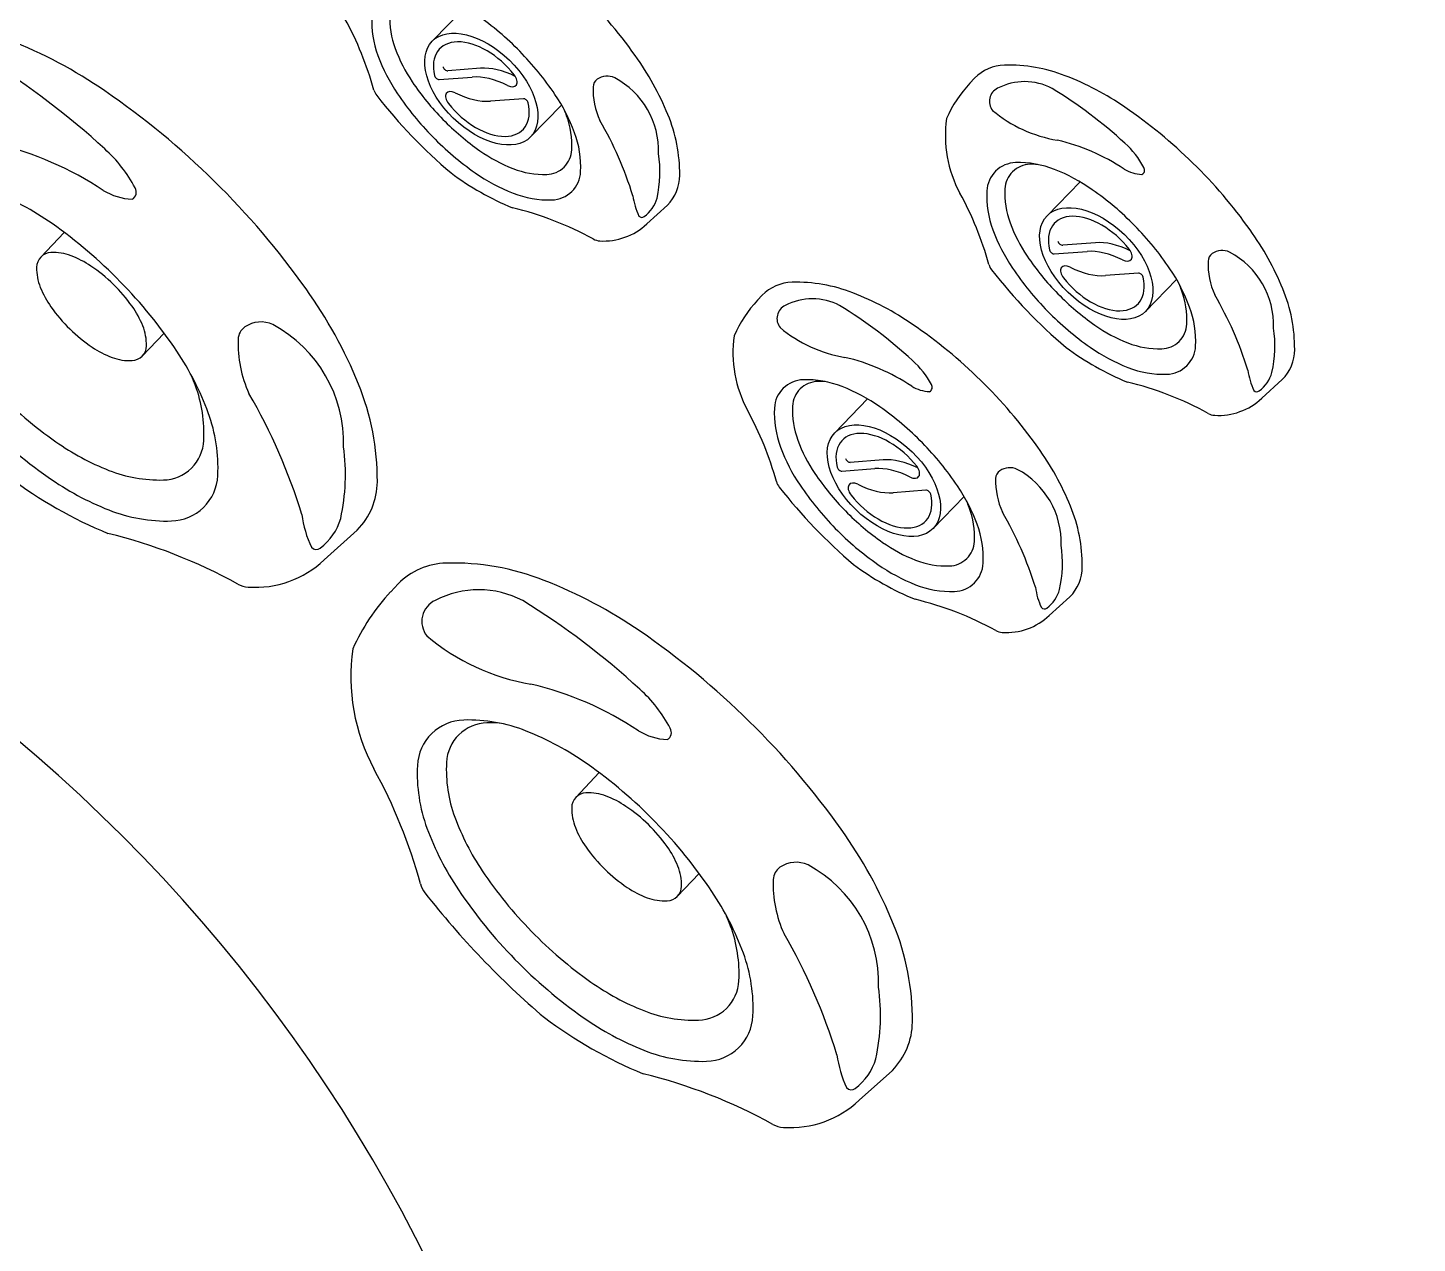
# Model space of a CAD drawing. Extents: x 941 to 1034, y 781 to 934.
# Drawn here: x 1012.34 to 1021.56, y 865.57 to 873.63 of the extents above; entities that cross this region are included whole.
import ezdxf

# ---------------------------------------------------------------- set-up
doc = ezdxf.new("R2010")
doc.units = 0
doc.header["$MEASUREMENT"] = 0
for name, color, linetype in [('1', 4, 'Continuous'), ('CL', 8, 'Continuous'), ('DIM', 3, 'Continuous')]:
    doc.layers.add(name, color=color, linetype=linetype)

# ---------------------------------------------------------------- blocks, each defined once
blk = doc.blocks.new('JET-HSS-Standard')
at = {"layer": '1', "color": 2}
for p, q in [((0.9838, 2.3), (1.2802, 2.2819)), ((1.1624, 0.474), (0.9524, 0.4719)), ((1.1661, -0.4662), (0.9409, -0.4712)), ((0.9838, -2.3), (1.0564, -2.2984))]:
    blk.add_line(p, q, dxfattribs=at)
blk.add_lwpolyline([(0.9838, 2.3, 0.194738), (0.6622, 2.1698, 0.099647), (0.2882, 1.6263, 0.057272), (0.0823, 0.9358, 0.043868), (0, 0, 0.043868), (0.0823, -0.9358, 0.057272), (0.2882, -1.6263, 0.099647), (0.6622, -2.1698, 0.194738), (0.9838, -2.3, 0.194738)], format="xyb", dxfattribs=at)
for points in [[(1.5358, -1.4446, 0.188918), (1.7526, -1.3645, 0.101146), (2.0048, -1.0271, 0.059435), (2.1497, -0.5916, 0.045845), (2.2156, -0.0012, 0.045845), (2.1728, 0.5914, 0.059435), (2.0448, 1.0322, 0.101146), (1.806, 1.3791, 0.188918), (1.5924, 1.4676, 0.188918), (1.3756, 1.3875, 0.101146), (1.1234, 1.0501, 0.059435), (0.9784, 0.6147, 0.045845), (0.9126, 0.0242, 0.045845), (0.9554, -0.5684, 0.059435), (1.0834, -1.0092, 0.101146), (1.3222, -1.3561, 0.188918)], [(1.1661, -0.4662, 0.191184), (1.234, -0.439, 0.100578), (1.3118, -0.328, 0.058587), (1.3545, -0.1865, 0.045064), (1.371, 0.0047, 0.045064), (1.353, 0.1957, 0.058587), (1.3091, 0.3369, 0.100578), (1.2305, 0.4473, 0.191184), (1.1624, 0.474, 0.191184), (1.0945, 0.4467, 0.100578), (1.0168, 0.3357, 0.058587), (0.9741, 0.1942, 0.045064), (0.9576, 0.0031, 0.045064), (0.9756, -0.188, 0.058587), (1.0195, -0.3291, 0.100578), (1.098, -0.4395, 0.191184)]]:
    blk.add_lwpolyline(points, format="xyb", close=True, dxfattribs=at)
at = {"layer": '1', "color": 3}
for points in [[(1.414, -1.311, 0.188918), (1.603, -1.2411, 0.101146), (1.8228, -0.9471, 0.059435), (1.9491, -0.5676, 0.045845), (2.0065, -0.0529, 0.045845), (1.9692, 0.4635, 0.059435), (1.8577, 0.8477, 0.101146), (1.6495, 1.1501, 0.188918), (1.4634, 1.2272, 0.188918), (1.2744, 1.1574, 0.101146), (1.0546, 0.8633, 0.010554), (1.0256, 0.7982, 0.045845)], [(1.1723, -1.1755, 0.021992), (1.2279, -1.2338, 0.188918), (1.414, -1.311, 0.188918)]]:
    blk.add_lwpolyline(points, format="xyb", dxfattribs=at)
for centre, radius, start, end in [((1.1834, 1.8467), 0.3663, 80.8518, 118.96247), ((1.7243, 1.0252), 1.349, 122.16897, 142.43552), ((0.568, 2.4306), 0.7597, 322.26635, 339.39398), ((1.2353, 2.1649), 0.0439, 357.83411, 81.7245), ((4.5622, 0.1322), 3.857, 151.61636, 164.66232), ((1.2583, 1.1951), 0.8888, 132.7569, 196.30256), ((0.0948, 1.4386), 0.8007, 312.57537, 339.05229), ((0.5826, 1.0083), 0.1881, 199.47515, 259.1487), ((0.5666, 0.925), 0.1033, 259.1487, 312.57537), ((1.2874, -0.6249), 0.9307, 162.29877, 182.61808), ((0.4531, -0.3553), 0.0541, 73.58712, 165.66265), ((0.1602, -0.5755), 0.411, 13.29258, 41.4318), ((2.7308, -0.0601), 2.211, 190.97373, 211.20979), ((5.4173, -0.4995), 5.0624, 181.90158, 192.94063), ((-0.3427, -2.0335), 1.4433, 4.40009, 34.99068), ((1.0851, -1.4508), 0.6287, 196.86234, 251.90472), ((0.9429, -1.9029), 0.1548, 249.9578, 352.6608)]:
    blk.add_arc(centre, radius, start, end, dxfattribs=at)
at = {"layer": '1', "color": 2}
for centre, radius, start, end in [((1.2541, 1.6133), 0.6691, 40.77565, 87.75995), ((1.6337, 1.9407), 0.1679, 15.68498, 40.77565), ((5.1745, 2.9349), 3.5099, 195.68498, 210.81775), ((-0.6516, -0.0012), 3.0334, 7.77612, 22.03331), ((-3.2837, 0.004), 5.6521, 352.47286, 4.11212), ((2.1532, -0.7145), 0.1679, 329.90404, 352.47286), ((5.3779, -2.5834), 3.5592, 149.90404, 163.18483), ((0.7289, -1.1667), 1.3009, 306.49977, 342.69061), ((1.0257, -0.9378), 1.361, 271.29259, 290.51727)]:
    blk.add_arc(centre, radius, start, end, dxfattribs=at)
blk = doc.blocks.new('MIDJET')
at = {"layer": '1', "color": 2}
for p, q in [((-0.807, 1.2298), (-0.8379, 1.197)), ((1.234, -0.7703), (1.0971, -0.8939))]:
    blk.add_line(p, q, dxfattribs=at)
at = {"layer": '1', "color": 3}
for p, q in [((-0.1078, 0.5418), (-0.3262, 0.3172)), ((-0.0045, 0.1381), (-0.2228, 0.1216)), ((-0.2791, 0.0636), (-0.0608, 0.0801)), ((0.2791, -0.0636), (0.0608, -0.0801)), ((0.5323, -0.1052), (0.3262, -0.3172))]:
    blk.add_line(p, q, dxfattribs=at)
at = {"layer": '1', "color": 2}
blk.add_lwpolyline([(1.234, -0.7703, 0.194738), (1.316, -0.571, 0.099647), (1.2376, -0.1687, 0.057272), (1.0207, 0.2229, 0.043868), (0.6412, 0.6663, 0.043868), (0.1902, 1.0367, 0.057272), (-0.2057, 1.2456, 0.099647), (-0.6094, 1.3159, 0.194738), (-0.807, 1.2298, 0.194738)], format="xyb", dxfattribs=at)
blk.add_lwpolyline([(-0.6675, 0.613, 0.188918), (-0.7262, 0.4819, 0.101146), (-0.6862, 0.2233, 0.059435), (-0.556, -0.0303, 0.045845), (-0.3226, -0.3163, 0.045845), (-0.0411, -0.5549, 0.059435), (0.2101, -0.6898, 0.101146), (0.4679, -0.7347, 0.188918), (0.6, -0.6784, 0.188918), (0.6588, -0.5473, 0.101146), (0.6187, -0.2888, 0.059435), (0.4885, -0.0351, 0.045845), (0.2552, 0.2509, 0.045845), (-0.0264, 0.4895, 0.059435), (-0.2776, 0.6244, 0.101146), (-0.5354, 0.6693, 0.188918)], format="xyb", close=True, dxfattribs=at)
at = {"layer": '1', "color": 3}
for points in [[(-0.39, 0.6572, 0.021992), (-0.4401, 0.658, 0.188918), (-0.5553, 0.6089, 0.188918)], [(-0.5553, 0.6089, 0.188918), (-0.6065, 0.4947, 0.101146), (-0.5715, 0.2693, 0.059435), (-0.4581, 0.0482, 0.045845), (-0.2547, -0.201, 0.045845), (-0.0093, -0.409, 0.059435), (0.2096, -0.5265, 0.101146), (0.4343, -0.5657, 0.188918), (0.5495, -0.5166, 0.188918), (0.6007, -0.4024, 0.101146), (0.5657, -0.177, 0.010554), (0.5494, -0.1358, 0.045845)]]:
    blk.add_lwpolyline(points, format="xyb", dxfattribs=at)
for centre, radius, start, end in [((-0.4743, 0.8156), 0.3906, 62.44244, 117.48481), ((-0.6131, 1.0753), 0.0962, 115.5379, 218.24089), ((-1.9358, -1.5202), 3.1449, 47.48167, 58.52073), ((-0.112, 1.7025), 0.8966, 229.98019, 260.57077), ((-0.5728, -0.5193), 1.3736, 56.55383, 76.78989), ((-0.1958, 0.3668), 0.5782, 27.87887, 48.19817), ((0.3162, 0.8454), 0.2553, 238.87268, 267.0119), ((0.2866, 0.6197), 0.0336, 299.16722, 31.24274), ((1.2383, -0.0013), 0.4974, 178.15547, 204.63239), ((0.8053, 0.0127), 0.0642, 124.7288, 178.15547), ((0.8353, -0.0307), 0.1169, 65.05525, 124.7288), ((0.6244, -0.4117), 0.5521, 358.337, 61.88266), ((-1.2838, -1.4154), 2.3961, 17.19645, 30.24242), ((0.3464, -0.5446), 0.8381, 347.74907, 8.01562), ((1.4727, -0.6426), 0.472, 187.84645, 204.97408), ((0.9461, -0.6617), 0.2275, 306.4319, 344.54257), ((1.0647, -0.8231), 0.0273, 223.41421, 307.30459)]:
    blk.add_arc(centre, radius, start, end, dxfattribs=at)
at = {"layer": '1', "color": 2}
for centre, radius, start, end in [((-0.2208, 0.619), 0.8455, 136.87268, 156.09737), ((-0.1933, 0.8502), 0.8082, 172.07987, 208.2707), ((-2.8433, -0.5966), 2.2111, 15.48414, 28.76493), ((-0.612, 0.0215), 0.1043, 195.48414, 218.05295), ((2.0708, 2.1216), 3.5113, 218.05295, 229.69222), ((0.9241, 0.9559), 1.8844, 233.35621, 247.61341), ((-0.3064, -2.9058), 2.1804, 61.26508, 76.39785), ((0.8118, -0.5916), 0.4157, 266.35575, 313.34005), ((0.792, -0.9024), 0.1043, 241.26508, 266.35575)]:
    blk.add_arc(centre, radius, start, end, dxfattribs=at)
at = {"layer": '1', "color": 3}
for centre, major_axis, start_param, end_param in [((0, 0), (-0.3262, 0.3172), 1.091268269871018, 7.374453577050604), ((0, 0), (-0.276, 0.2684), 4.477221, 7.019846), ((-0.2339, 0.1419), (-0.0179, 0.0174), 0.736661, 2.662065), ((0.2191, -0.2684), (-0.3585, 0.3485), 5.216913, 5.803657), ((0.1754, 0.0767), (-0.0538, 0.0523), 2.063397, 4.477221), ((-0.2903, 0.0839), (-0.0179, 0.0174), 0.736661, 2.662065), ((0.1627, -0.3264), (-0.3585, 0.3485), 5.204989, 5.803657), ((-0.1754, -0.0767), (-0.0538, 0.0523), 5.204989, 7.618814), ((0, 0), (-0.276, 0.2684), 1.335628, 3.878254), ((-0.1627, 0.3264), (-0.3585, 0.3485), 2.063397, 2.662065), ((0.2903, -0.0839), (-0.0179, 0.0174), 3.878254, 5.803657)]:
    blk.add_ellipse(centre, major_axis=major_axis, ratio=0.587975, start_param=start_param, end_param=end_param, dxfattribs=at)
blk = doc.blocks.new('2005ENVOY')
at = {"layer": '1', "color": 3}
blk.add_arc((47.248, 43.2637), 44.8401, 38.02524, 51.33231, dxfattribs=at)
at = {"layer": '1', "color": 2, "linetype": 'Continuous'}
blk.add_arc((63.9525, 60.0156), 10.7202, 11.35214, 78.64786, dxfattribs=at)
at = {"layer": 'CL', "rotation": 225.4561837849747}
for p in [(72.1435, 71.9389), (75.693, 68.3552)]:
    blk.add_blockref('JET-HSS-Standard', p, dxfattribs=at)
at = {"layer": 'DIM'}
for p in [(73.9153, 72.5487), (77.9946, 71.3921), (76.5857, 69.9517)]:
    blk.add_blockref('MIDJET', p, dxfattribs=at)

msp = doc.modelspace()

# ---------------------------------------------------------------- block references
at = {"layer": '1'}
msp.add_blockref('2005ENVOY', (941.4328, 800.6753), dxfattribs=at)

doc.saveas('drawing.dxf')
